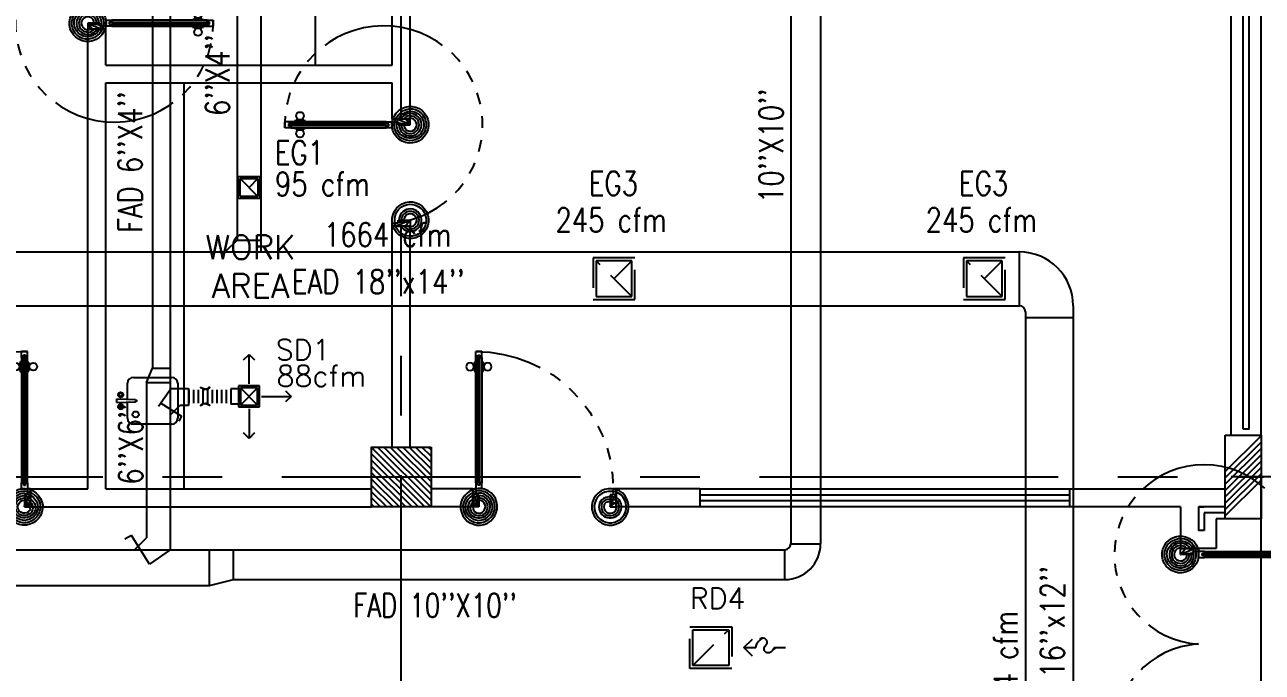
# Model space of a CAD drawing. Extents: x 417866029 to 417866302, y 43498045 to 43498122.
# Drawn here: x 417866043.05 to 417866053.41, y 43498101.35 to 43498106.78 of the extents above; entities that cross this region are included whole.
import ezdxf
from ezdxf.enums import TextEntityAlignment as Align

# ---------------------------------------------------------------- set-up
doc = ezdxf.new("R2010")
doc.units = 0
doc.header["$MEASUREMENT"] = 0
doc.linetypes.add('CENTERX2', pattern=[4, 2.5, -0.5, 0.5, -0.5])
doc.linetypes.add('HIDDEN', pattern=[0.375, 0.25, -0.125])
doc.layers.get('0').update_dxf_attribs({"linetype": 'CONTINUOUS'})
for name, color, linetype in [('AXES', 11, 'CENTERX2'), ('COL', 7, 'CONTINUOUS'), ('DOOR', 9, 'CONTINUOUS'), ('DUCT', 6, 'CONTINUOUS'), ('EXDUCT', 10, 'CONTINUOUS'), ('HAT', 11, 'CONTINUOUS'), ('INSUL', 9, 'CONTINUOUS'), ('M-AC-FLEX', 7, 'CONTINUOUS'), ('M-EGU.', 2, 'CONTINUOUS'), ('M-TEXT', 2, 'CONTINUOUS'), ('NON-MEDICAL', 9, 'CONTINUOUS'), ('RM-NAME', 9, 'CONTINUOUS'), ('WALL', 9, 'CONTINUOUS'), ('WIN', 9, 'CONTINUOUS')]:
    doc.layers.add(name, color=color, linetype=linetype)
doc.styles.add('ROMANS', font='ROMANS.shx', dxfattribs={"width": 0.6})

# ---------------------------------------------------------------- blocks, each defined once
blk = doc.blocks.new('DOOR90')
at = {"layer": 'DOOR', "color": 7, "linetype": 'ByBlock'}
for p, q in [((-150, 0), (0, 0)), ((-150, 0), (-150, -25)), ((0, -50), (-114, 0)), ((0, -50), (-40, 0)), ((0, -50), (0, 0)), ((-1000, -25), (-1050, -25)), ((-1050, -75), (-1050, -25)), ((-1050, -25), (-1050, -75)), ((-1000, -75), (-1050, -75)), ((-1000, -42), (-1020, -42)), ((-1020, -42), (-1020, -58)), ((-1000, -58), (-1020, -58)), ((-1000, -25), (-1000, -42)), ((-1000, -58), (-1000, -75)), ((-878, -18), (-968, -18)), ((-968, -25), (-968, -18)), ((-968, -75), (-968, -82)), ((-878, -82), (-968, -82)), ((-955, -9), (-890, -9)), ((-955, -18), (-955, -9)), ((-955, -18), (-890, -18)), ((-955, -82), (-890, -82)), ((-955, -82), (-955, -91)), ((-955, -91), (-890, -91)), ((-890, -18), (-890, -9)), ((-890, -82), (-890, -91)), ((-878, -25), (-878, -18)), ((-878, -75), (-878, -82)), ((-200, -25), (-150, -25)), ((-200, -42), (-200, -25)), ((-180, -42), (-200, -42)), ((-200, -58), (-180, -58)), ((-200, -75), (-200, -58)), ((-150, -75), (-200, -75)), ((-180, -58), (-180, -42)), ((-150, -25), (-100, -25)), ((-150, -75), (-150, -25)), ((-100, -25), (-100, -50)), ((0, -50), (-100, -37)), ((-100, -50), (0, -50)), ((-150, -875), (-100, -875)), ((-150, -900), (-150, -875)), ((-150, -900), (0, -900)), ((0, -900), (-150, -900)), ((0, -850), (-114, -900)), ((-100, -875), (-100, -850)), ((0, -850), (-100, -863)), ((-100, -850), (0, -850)), ((0, -850), (-40, -900)), ((0, -850), (0, -900))]:
    blk.add_line(p, q, dxfattribs=at)
at = {"layer": 'DOOR', "linetype": 'ByBlock'}
for p, q in [((-200, -25), (-1000, -25)), ((-200, -42), (-1000, -42)), ((-200, -58), (-1000, -58)), ((-1000, -75), (-200, -75))]:
    blk.add_line(p, q, dxfattribs=at)
at = {"layer": 'DOOR', "color": 7, "linetype": 'ByBlock'}
for centre in [(-923, 24), (-923, -124)]:
    blk.add_circle(centre, 32.4, dxfattribs=at)
for centre, radius, start, end in [((0, -50), 154, 161.1053, 166.2858), ((0, -50), 94.4, 148.0182, 180), ((0, -50), 134, 158.1598, 169.28), ((0, -50), 114, 154.0838, 167.3774), ((0, -50), 74.4, 137.7764, 180), ((0, -50), 54.4, 113.2074, 180), ((0, -50), 34.4, 90, 180), ((0, -50), 14.4, 90, 180), ((0, -850), 154, 193.7142, 198.8947), ((0, -850), 134, 190.72, 201.8402), ((0, -850), 94.4, 180, 211.9818), ((0, -850), 74.4, 180, 222.2236), ((0, -850), 54.4, 180, 246.7926), ((0, -850), 34.4, 180, 270), ((0, -850), 14.4, 180, 270)]:
    blk.add_arc(centre, radius, start, end, dxfattribs=at)
at = {"layer": 'DOOR', "linetype": 'HIDDEN', "ltscale": 0.5}
blk.add_arc((-222, -50), 828, 178.2701, 275.003, dxfattribs=at)
blk = doc.blocks.new('A$C1DFA4FE8')
at = {"layer": 'DOOR', "color": 0, "linetype": 'ByBlock'}
for p, q in [((0, 1631), (0, 1581)), ((0, 1581), (0, 1631)), ((50, 1631), (0, 1631)), ((50, 1581), (0, 1581)), ((30, 1614), (30, 1598)), ((50, 1614), (30, 1614)), ((50, 1598), (30, 1598)), ((50, 1631), (50, 1614)), ((50, 1598), (50, 1581)), ((750, 1614), (750, 1631)), ((750, 1631), (800, 1631)), ((770, 1614), (750, 1614)), ((750, 1581), (750, 1598)), ((750, 1598), (770, 1598)), ((800, 1581), (750, 1581)), ((770, 1598), (770, 1614)), ((950, 1656), (800, 1656)), ((800, 1656), (800, 1631)), ((800, 1581), (800, 1631)), ((800, 1631), (850, 1631)), ((850, 1631), (850, 1606)), ((850, 1606), (950, 1606)), ((950, 1606), (950, 1656)), ((0, 81), (0, 131)), ((0, 131), (0, 81)), ((50, 131), (0, 131)), ((30, 98), (30, 114)), ((50, 114), (30, 114)), ((50, 114), (50, 131)), ((83, 131), (83, 138)), ((173, 138), (83, 138)), ((95, 138), (95, 147)), ((95, 147), (160, 147)), ((95, 138), (160, 138)), ((160, 138), (160, 147)), ((173, 131), (173, 138)), ((750, 131), (750, 114)), ((800, 131), (750, 131)), ((750, 114), (770, 114)), ((770, 114), (770, 98)), ((800, 131), (800, 81)), ((850, 106), (950, 106)), ((850, 81), (850, 106)), ((950, 106), (950, 56)), ((50, 81), (0, 81)), ((50, 98), (30, 98)), ((50, 81), (50, 98)), ((83, 81), (83, 74)), ((173, 74), (83, 74)), ((95, 74), (95, 65)), ((95, 74), (160, 74)), ((95, 65), (160, 65)), ((160, 74), (160, 65)), ((173, 81), (173, 74)), ((750, 98), (750, 81)), ((770, 98), (750, 98)), ((750, 81), (800, 81)), ((800, 56), (800, 81)), ((800, 81), (850, 81)), ((950, 56), (800, 56))]:
    blk.add_line(p, q, dxfattribs=at)
at = {"layer": 'DOOR', "linetype": 'ByBlock'}
for p, q in [((750, 1631), (50, 1631)), ((750, 1614), (50, 1614)), ((750, 1598), (50, 1598)), ((50, 1581), (750, 1581)), ((50, 131), (750, 131)), ((750, 114), (50, 114)), ((750, 98), (50, 98)), ((750, 81), (50, 81))]:
    blk.add_line(p, q, dxfattribs=at)
at = {"layer": 'DOOR', "color": 9, "linetype": 'ByBlock'}
for p, q in [((950, 1606), (837, 1656)), ((950, 1606), (850, 1619)), ((950, 1606), (910, 1656)), ((950, 106), (837, 56)), ((950, 106), (850, 93)), ((950, 106), (910, 56))]:
    blk.add_line(p, q, dxfattribs=at)
at = {"layer": 'DOOR', "color": 0, "linetype": 'ByBlock'}
for centre in [(128, 179), (128, 32)]:
    blk.add_circle(centre, 32.4, dxfattribs=at)
at = {"layer": 'DOOR', "linetype": 'HIDDEN', "ltscale": 0.5}
for centre, start, end in [((752, 1606), 178.0938, 273.7249), ((752, 106), 86.2751, 181.9062)]:
    blk.add_arc(centre, 752, start, end, dxfattribs=at)
at = {"layer": 'DOOR', "color": 9, "linetype": 'ByBlock'}
for centre, radius, start, end in [((950, 1606), 154, 161.1053, 166.2858), ((950, 1606), 134, 158.1598, 169.28), ((950, 1606), 114, 154.0838, 167.3774), ((950, 1606), 94.4, 148.0182, 180), ((950, 1606), 74.4, 137.7764, 180), ((950, 1606), 54.4, 113.2074, 180), ((950, 1606), 34.4, 90, 180), ((950, 1606), 14.4, 90, 180), ((950, 106), 94.4, 180, 211.9818), ((950, 106), 74.4, 180, 222.2236), ((950, 106), 54.4, 180, 246.7926), ((950, 106), 34.4, 180, 270), ((950, 106), 14.4, 180, 270), ((950, 106), 154, 193.7142, 198.8947), ((950, 106), 134, 190.72, 201.8402), ((950, 106), 114, 192.6226, 205.9162)]:
    blk.add_arc(centre, radius, start, end, dxfattribs=at)
blk = doc.blocks.new('DOOR100')
at = {"layer": 'DOOR', "color": 7, "linetype": 'ByBlock'}
for p, q in [((-75, 1250), (-75, 1300)), ((-75, 1300), (-25, 1300)), ((-25, 1300), (-75, 1300)), ((-58, 1250), (-75, 1250)), ((-58, 1250), (-58, 1270)), ((-42, 1270), (-58, 1270)), ((-42, 1250), (-42, 1270)), ((-25, 1250), (-42, 1250)), ((-25, 1250), (-25, 1300)), ((-91, 1205), (-91, 1140)), ((-82, 1205), (-91, 1205)), ((-82, 1140), (-91, 1140)), ((-82, 1128), (-82, 1218)), ((-75, 1218), (-82, 1218)), ((-82, 1205), (-82, 1140)), ((-25, 1218), (-18, 1218)), ((-18, 1128), (-18, 1218)), ((-18, 1205), (-18, 1140)), ((-18, 1205), (-9, 1205)), ((-18, 1140), (-9, 1140)), ((-9, 1205), (-9, 1140)), ((-75, 1128), (-82, 1128)), ((-25, 1128), (-18, 1128)), ((-1200, 0), (-1200, 150)), ((-1200, 150), (-1175, 150)), ((-1200, 150), (-1200, 0)), ((-1150, 0), (-1200, 114)), ((-1175, 150), (-1175, 100)), ((-75, 200), (-58, 200)), ((-75, 150), (-75, 200)), ((-75, 150), (-25, 150)), ((-58, 200), (-58, 180)), ((-58, 180), (-42, 180)), ((-50, 0), (0, 114)), ((-42, 200), (-25, 200)), ((-42, 180), (-42, 200)), ((-25, 200), (-25, 150)), ((0, 150), (-25, 150)), ((-25, 150), (-25, 100)), ((0, 0), (0, 150)), ((0, 150), (0, 0)), ((-1150, 0), (-1200, 40)), ((-1150, 0), (-1200, 0)), ((-1175, 100), (-1150, 100)), ((-1150, 0), (-1163, 100)), ((-1150, 100), (-1150, 0)), ((-50, 100), (-50, 0)), ((-50, 0), (-37, 100)), ((-25, 100), (-50, 100)), ((-50, 0), (0, 40)), ((-50, 0), (0, 0))]:
    blk.add_line(p, q, dxfattribs=at)
at = {"layer": 'DOOR', "linetype": 'ByBlock'}
for p, q in [((-75, 1250), (-75, 200)), ((-58, 200), (-58, 1250)), ((-42, 200), (-42, 1250)), ((-25, 200), (-25, 1250))]:
    blk.add_line(p, q, dxfattribs=at)
at = {"layer": 'DOOR', "color": 7, "linetype": 'ByBlock'}
for centre in [(-124, 1173), (24, 1173)]:
    blk.add_circle(centre, 32.4, dxfattribs=at)
at = {"layer": 'DOOR', "linetype": 'HIDDEN', "ltscale": 0.5}
blk.add_arc((-25, 150), 1150, 90, 180, dxfattribs=at)
at = {"layer": 'DOOR', "color": 7, "linetype": 'ByBlock'}
for centre, radius, start, end in [((-1150, 0), 154, 103.7142, 108.8947), ((-1150, 0), 134, 100.72, 111.8402), ((-50, 0), 134, 68.1598, 79.28), ((-50, 0), 114, 64.0838, 77.3774), ((-50, 0), 154, 71.1053, 76.2858), ((-1150, 0), 94.4, 90, 121.9818), ((-1150, 0), 74.4, 90, 132.2236), ((-1150, 0), 54.4, 90, 156.7926), ((-1150, 0), 34.4, 90, 180), ((-1150, 0), 14.4, 90, 180), ((-50, 0), 94.4, 58.0182, 90), ((-50, 0), 74.4, 47.7764, 90), ((-50, 0), 54.4, 23.2074, 90), ((-50, 0), 34.4, 0, 90), ((-50, 0), 14.4, 0, 90)]:
    blk.add_arc(centre, radius, start, end, dxfattribs=at)
blk = doc.blocks.new('RM1')
at = {"layer": 'RM-NAME', "style": 'ROMANS'}
for tag, p in [('ROOMNAME1', (0, 324)), ('ROOMNAME2', (0, 0))]:
    blk.add_attdef(tag, text='', height=200, dxfattribs=at).set_placement(p, align=Align.MIDDLE)
blk = doc.blocks.new('*X52')
at = {"color": 0}
for p, q in [((80579, 169940), (81029, 170390)), ((80579, 169993), (80976, 170390)), ((80579, 170046), (80923, 170390)), ((80579, 170099), (80870, 170390)), ((80579, 170152), (80817, 170390)), ((80579, 170205), (80764, 170390)), ((80579, 170258), (80711, 170390)), ((80579, 170311), (80658, 170390)), ((80579, 170364), (80605, 170390)), ((80582, 169890), (81079, 170387)), ((80635, 169890), (81079, 170334)), ((80688, 169890), (81079, 170281)), ((80741, 169890), (81079, 170228)), ((80794, 169890), (81079, 170175)), ((80847, 169890), (81079, 170122)), ((80900, 169890), (81079, 170069)), ((80953, 169890), (81079, 170016)), ((81006, 169890), (81079, 169963)), ((81059, 169890), (81079, 169910))]:
    blk.add_line(p, q, dxfattribs=at)
blk = doc.blocks.new('COL50')
at = {"layer": 'COL'}
blk.add_lwpolyline([(-250, 250), (-250, -250), (250, -250), (250, 250)], close=True, dxfattribs=at)

msp = doc.modelspace()

# ---------------------------------------------------------------- hatches: boundary and pattern name
at = {"layer": 'HAT'}
h = msp.add_hatch(dxfattribs=at)
h.set_pattern_fill('ANSI31', color=256, scale=300, style=0)
h.set_pattern_definition([(45.000427, (417865804.550482, 43498027.579553), (-0.026516163, 0.026516558), [])])
h.paths.add_polyline_path([(417866053.403, 43498103.341), (417866053.103, 43498103.341), (417866053.103, 43498102.991), (417866053.403, 43498102.991)])
h.paths.add_polyline_path([(417866053.403, 43498102.991), (417866053.103, 43498102.991), (417866053.103, 43498102.641), (417866053.403, 43498102.641)])

# ---------------------------------------------------------------- linework, layer by layer
at = {"layer": 'AXES'}
for p, q in [((417866046.203, 43498105.991), (417866046.203, 43498121.777)), ((417866053.403, 43498044.506), (417866053.403, 43498121.427)), ((417866046.203, 43498044.506), (417866046.203, 43498105.091)), ((417866037.203, 43498102.991), (417866053.423, 43498102.991)), ((417866103.163, 43498102.991), (417866053.153, 43498102.991))]:
    msp.add_line(p, q, dxfattribs=at)
at = {"layer": 'COL'}
for p, q in [((417866053.103, 43498102.641), (417866053.103, 43498103.341)), ((417866053.103, 43498103.341), (417866053.403, 43498103.341)), ((417866053.403, 43498103.341), (417866053.403, 43498102.641)), ((417866053.403, 43498102.641), (417866053.103, 43498102.641))]:
    msp.add_line(p, q, dxfattribs=at)
at = {"layer": 'DUCT', "linetype": 'ByBlock'}
for p, q in [((417866044.119, 43498109.189), (417866044.119, 43498103.903)), ((417866044.269, 43498109.189), (417866044.269, 43498102.381)), ((417866049.464, 43498108.401), (417866049.464, 43498102.431)), ((417866049.714, 43498108.401), (417866049.714, 43498102.431)), ((417866044.069, 43498103.782), (417866044.119, 43498103.903)), ((417866044.119, 43498103.903), (417866044.269, 43498103.903)), ((417866044.069, 43498103.782), (417866044.069, 43498102.481)), ((417866044.069, 43498103.782), (417866044.269, 43498103.782)), ((417866049.464, 43498102.431), (417866049.714, 43498102.431)), ((417866034.603, 43498102.381), (417866049.414, 43498102.381)), ((417866044.598, 43498102.081), (417866044.598, 43498102.381)), ((417866044.798, 43498102.131), (417866044.798, 43498102.381)), ((417866049.414, 43498102.131), (417866049.414, 43498102.381)), ((417866044.598, 43498102.081), (417866044.798, 43498102.131)), ((417866044.798, 43498102.131), (417866049.414, 43498102.131)), ((417866040.535, 43498102.081), (417866044.598, 43498102.081))]:
    msp.add_line(p, q, dxfattribs=at)
at = {"layer": 'DUCT'}
for p, q in [((417866044.277, 43498103.732), (417866044.171, 43498103.581)), ((417866044.277, 43498103.732), (417866044.421, 43498103.732)), ((417866044.421, 43498103.732), (417866044.421, 43498103.588)), ((417866044.19, 43498103.608), (417866044.362, 43498103.5)), ((417866044.277, 43498103.516), (417866044.349, 43498103.588)), ((417866044.421, 43498103.588), (417866044.349, 43498103.588)), ((417866044.362, 43498103.5), (417866044.341, 43498103.459)), ((417866044.362, 43498103.5), (417866044.362, 43498103.5)), ((417866043.945, 43498102.499), (417866043.889, 43498102.47)), ((417866044.095, 43498102.26), (417866043.945, 43498102.499)), ((417866043.945, 43498102.499), (417866043.945, 43498102.499)), ((417866043.968, 43498102.381), (417866044.069, 43498102.481)), ((417866044.269, 43498102.381), (417866044.095, 43498102.26))]:
    msp.add_line(p, q, dxfattribs=at)
at = {"layer": 'DUCT', "linetype": 'ByBlock'}
for radius in [0.05, 0.3]:
    msp.add_arc((417866049.414, 43498102.431), radius, 270, 0, dxfattribs=at)
at = {"layer": 'EXDUCT', "linetype": 'ByBlock'}
for p, q in [((417866044.828, 43498107.493), (417866044.828, 43498104.975)), ((417866045.028, 43498107.493), (417866045.028, 43498104.875)), ((417866044.828, 43498104.975), (417866044.728, 43498104.875)), ((417866044.828, 43498104.975), (417866045.028, 43498104.975)), ((417866042.486, 43498104.875), (417866051.38, 43498104.875)), ((417866051.38, 43498104.425), (417866051.38, 43498104.875)), ((417866042.486, 43498104.425), (417866051.38, 43498104.425)), ((417866051.83, 43498104.425), (417866051.83, 43498095.325)), ((417866051.43, 43498104.375), (417866051.43, 43498099.345)), ((417866051.43, 43498104.325), (417866051.83, 43498104.325))]:
    msp.add_line(p, q, dxfattribs=at)
for centre, radius in [((417866051.38, 43498104.425), 0.45), ((417866051.38, 43498104.375), 0.05)]:
    msp.add_arc(centre, radius, 0, 90, dxfattribs=at)
at = {"layer": 'INSUL'}
for p, q in [((417866053.253, 43498103.391), (417866053.253, 43498109.941)), ((417866053.303, 43498103.391), (417866053.303, 43498109.941)), ((417866053.303, 43498103.391), (417866053.253, 43498103.391)), ((417866052.878, 43498102.741), (417866052.878, 43498102.541)), ((417866052.878, 43498102.741), (417866052.928, 43498102.741)), ((417866053.103, 43498102.741), (417866052.878, 43498102.741)), ((417866052.928, 43498102.691), (417866052.928, 43498102.541)), ((417866053.103, 43498102.691), (417866052.928, 43498102.691)), ((417866052.928, 43498102.541), (417866052.878, 43498102.541))]:
    msp.add_line(p, q, dxfattribs=at)
at = {"layer": 'M-AC-FLEX', "color": 11}
for p, q in [((417866044.425, 43498103.721), (417866044.425, 43498103.61)), ((417866044.425, 43498103.721), (417866044.425, 43498103.61)), ((417866044.464, 43498103.721), (417866044.464, 43498103.61)), ((417866044.464, 43498103.721), (417866044.464, 43498103.61)), ((417866044.503, 43498103.721), (417866044.503, 43498103.61)), ((417866044.542, 43498103.721), (417866044.542, 43498103.61)), ((417866044.542, 43498103.721), (417866044.542, 43498103.61)), ((417866044.581, 43498103.721), (417866044.581, 43498103.61)), ((417866044.581, 43498103.721), (417866044.581, 43498103.61)), ((417866044.62, 43498103.721), (417866044.62, 43498103.61)), ((417866044.659, 43498103.721), (417866044.659, 43498103.61)), ((417866044.698, 43498103.721), (417866044.698, 43498103.61)), ((417866044.737, 43498103.721), (417866044.737, 43498103.61)), ((417866044.776, 43498103.721), (417866044.776, 43498103.61))]:
    msp.add_line(p, q, dxfattribs=at)
at = {"layer": 'M-AC-FLEX'}
for points in [[(417866044.425, 43498103.721, -0.158958), (417866044.421, 43498103.709, -0.158958)], [(417866044.503, 43498103.721, -1), (417866044.464, 43498103.721, 1), (417866044.425, 43498103.721)], [(417866044.503, 43498103.721, -1), (417866044.464, 43498103.721, 1), (417866044.425, 43498103.721)], [(417866044.464, 43498103.721, 1), (417866044.503, 43498103.721, -1), (417866044.542, 43498103.721)], [(417866044.464, 43498103.721, 1), (417866044.503, 43498103.721, -0.000618), (417866044.503, 43498103.721, -0.000618)], [(417866044.581, 43498103.721, -1), (417866044.542, 43498103.721, 1), (417866044.503, 43498103.721)], [(417866044.581, 43498103.721, -1), (417866044.542, 43498103.721, 0.771843), (417866044.505, 43498103.73, 0.771843)], [(417866044.542, 43498103.721, 1), (417866044.581, 43498103.721, -0.771843), (417866044.617, 43498103.73, -0.771843)], [(417866044.542, 43498103.721, 1), (417866044.581, 43498103.721, -1), (417866044.62, 43498103.721)], [(417866044.659, 43498103.721, -1), (417866044.62, 43498103.721, 1), (417866044.581, 43498103.721)], [(417866044.62, 43498103.721, 1), (417866044.659, 43498103.721, -1), (417866044.698, 43498103.721)], [(417866044.737, 43498103.721, -1), (417866044.698, 43498103.721, 1), (417866044.659, 43498103.721)], [(417866044.698, 43498103.721, 1), (417866044.737, 43498103.721, -1), (417866044.776, 43498103.721)], [(417866044.698, 43498103.721, 1), (417866044.737, 43498103.721, -0.000618), (417866044.737, 43498103.721, -0.000618)], [(417866044.737, 43498103.721, -1), (417866044.698, 43498103.721, 0.000618), (417866044.698, 43498103.721, 0.000618)], [(417866044.421, 43498103.621, -0.158958), (417866044.425, 43498103.61, 1), (417866044.464, 43498103.61)], [(417866044.503, 43498103.61, 1), (417866044.464, 43498103.61, -1), (417866044.425, 43498103.61)], [(417866044.503, 43498103.61, 1), (417866044.464, 43498103.61, -1), (417866044.425, 43498103.61)], [(417866044.464, 43498103.61, -0.998764), (417866044.503, 43498103.61, -0.998764)], [(417866044.464, 43498103.61, -1), (417866044.503, 43498103.61, 1), (417866044.542, 43498103.61)], [(417866044.581, 43498103.61, 1), (417866044.542, 43498103.61, -1), (417866044.503, 43498103.61)], [(417866044.581, 43498103.61, 1), (417866044.542, 43498103.61, -0.771843), (417866044.505, 43498103.6, -0.771843)], [(417866044.542, 43498103.61, -1), (417866044.581, 43498103.61, 0.771843), (417866044.617, 43498103.6, 0.771843)], [(417866044.542, 43498103.61, -1), (417866044.581, 43498103.61, 1), (417866044.62, 43498103.61)], [(417866044.659, 43498103.61, 1), (417866044.62, 43498103.61, -1), (417866044.581, 43498103.61)], [(417866044.62, 43498103.61, -1), (417866044.659, 43498103.61, 1), (417866044.698, 43498103.61)], [(417866044.737, 43498103.61, 1), (417866044.698, 43498103.61, -1), (417866044.659, 43498103.61)], [(417866044.698, 43498103.61, -0.998764), (417866044.737, 43498103.61, -0.998764)], [(417866044.737, 43498103.61, 0.998764), (417866044.698, 43498103.61, 0.998764)], [(417866044.698, 43498103.61, -1), (417866044.737, 43498103.61, 1), (417866044.776, 43498103.61)]]:
    msp.add_lwpolyline(points, format="xyb", dxfattribs=at)
at = {"layer": 'M-EGU.', "linetype": 'HIDDEN'}
for p, q in [((417866044.836, 43498105.507), (417866045.02, 43498105.507)), ((417866044.836, 43498105.323), (417866044.836, 43498105.507)), ((417866045.003, 43498105.34), (417866044.853, 43498105.49)), ((417866045.003, 43498105.49), (417866044.928, 43498105.415)), ((417866045.02, 43498105.507), (417866045.02, 43498105.323)), ((417866045.02, 43498105.323), (417866044.836, 43498105.323)), ((417866047.809, 43498104.826), (417866047.809, 43498104.476)), ((417866048.159, 43498104.826), (417866047.809, 43498104.826)), ((417866048.159, 43498104.476), (417866048.159, 43498104.826)), ((417866050.91, 43498104.826), (417866050.91, 43498104.476)), ((417866051.26, 43498104.826), (417866050.91, 43498104.826)), ((417866051.26, 43498104.476), (417866051.26, 43498104.826)), ((417866048.134, 43498104.501), (417866047.834, 43498104.801)), ((417866048.134, 43498104.801), (417866047.984, 43498104.651)), ((417866051.235, 43498104.501), (417866050.935, 43498104.801)), ((417866051.235, 43498104.801), (417866051.085, 43498104.651)), ((417866047.809, 43498104.476), (417866048.159, 43498104.476)), ((417866050.91, 43498104.476), (417866051.26, 43498104.476)), ((417866044.856, 43498103.737), (417866044.856, 43498103.593)), ((417866045, 43498103.737), (417866044.856, 43498103.593)), ((417866044.856, 43498103.737), (417866045, 43498103.593)), ((417866045, 43498103.737), (417866044.856, 43498103.737)), ((417866045, 43498103.593), (417866045, 43498103.737)), ((417866044.856, 43498103.593), (417866045, 43498103.593)), ((417866048.62, 43498101.386), (417866048.62, 43498101.736)), ((417866048.62, 43498101.736), (417866048.97, 43498101.736)), ((417866048.645, 43498101.411), (417866048.945, 43498101.711)), ((417866048.97, 43498101.736), (417866048.97, 43498101.386)), ((417866048.97, 43498101.386), (417866048.62, 43498101.386))]:
    msp.add_line(p, q, dxfattribs=at)
at = {"layer": 'M-EGU.'}
for p, q in [((417866044.853, 43498105.34), (417866044.853, 43498105.49)), ((417866044.853, 43498105.49), (417866045.003, 43498105.49)), ((417866045.003, 43498105.49), (417866045.003, 43498105.34)), ((417866045.003, 43498105.34), (417866044.853, 43498105.34)), ((417866047.834, 43498104.801), (417866047.834, 43498104.501)), ((417866048.134, 43498104.801), (417866047.834, 43498104.801)), ((417866048.134, 43498104.501), (417866048.134, 43498104.801)), ((417866050.935, 43498104.801), (417866050.935, 43498104.501)), ((417866051.235, 43498104.801), (417866050.935, 43498104.801)), ((417866051.235, 43498104.501), (417866051.235, 43498104.801)), ((417866047.834, 43498104.501), (417866048.134, 43498104.501)), ((417866050.935, 43498104.501), (417866051.235, 43498104.501)), ((417866044.883, 43498103.972), (417866044.928, 43498104.017)), ((417866044.928, 43498103.77), (417866044.928, 43498104.017)), ((417866044.928, 43498104.017), (417866044.973, 43498103.972)), ((417866044.84, 43498103.729), (417866044.776, 43498103.729)), ((417866044.776, 43498103.729), (417866044.776, 43498103.601)), ((417866044.776, 43498103.729), (417866044.776, 43498103.601)), ((417866045.016, 43498103.753), (417866044.84, 43498103.753)), ((417866044.84, 43498103.753), (417866044.84, 43498103.577)), ((417866045.016, 43498103.577), (417866045.016, 43498103.753)), ((417866045.235, 43498103.711), (417866045.28, 43498103.665)), ((417866044.84, 43498103.601), (417866044.776, 43498103.601)), ((417866044.84, 43498103.577), (417866045.016, 43498103.577)), ((417866045.033, 43498103.665), (417866045.28, 43498103.665)), ((417866045.28, 43498103.665), (417866045.235, 43498103.62)), ((417866044.928, 43498103.561), (417866044.928, 43498103.313)), ((417866044.928, 43498103.313), (417866044.883, 43498103.359)), ((417866044.973, 43498103.359), (417866044.928, 43498103.313)), ((417866048.645, 43498101.411), (417866048.645, 43498101.711)), ((417866048.645, 43498101.711), (417866048.945, 43498101.711)), ((417866048.945, 43498101.711), (417866048.945, 43498101.411)), ((417866049.072, 43498101.561), (417866049.143, 43498101.632)), ((417866049.143, 43498101.49), (417866049.072, 43498101.561)), ((417866049.072, 43498101.561), (417866049.173, 43498101.561)), ((417866049.332, 43498101.561), (417866049.421, 43498101.561)), ((417866048.945, 43498101.411), (417866048.645, 43498101.411))]:
    msp.add_line(p, q, dxfattribs=at)
msp.add_lwpolyline([(417866049.332, 43498101.561, -0.1324), (417866049.31, 43498101.529, -0.15664), (417866049.279, 43498101.516, -0.736612), (417866049.254, 43498101.579, 0.774232), (417866049.226, 43498101.64, 0.203349), (417866049.184, 43498101.612, 0.193808), (417866049.173, 43498101.561)], format="xyb", dxfattribs=at)
at = {"layer": 'NON-MEDICAL'}
for p, q in [((417866045.484, 43498106.441), (417866045.484, 43498109.941)), ((417866044.384, 43498102.891), (417866044.384, 43498106.291)), ((417866043.91, 43498103.639), (417866043.91, 43498103.775)), ((417866043.96, 43498103.825), (417866044.281, 43498103.825)), ((417866044.331, 43498103.775), (417866044.331, 43498103.482)), ((417866043.822, 43498103.645), (417866043.977, 43498103.639)), ((417866043.822, 43498103.613), (417866043.822, 43498103.645)), ((417866043.822, 43498103.613), (417866043.977, 43498103.619)), ((417866043.91, 43498103.482), (417866043.91, 43498103.619)), ((417866044.281, 43498103.432), (417866043.96, 43498103.432))]:
    msp.add_line(p, q, dxfattribs=at)
for centre, radius in [((417866043.853, 43498103.679), 0.0217), ((417866043.853, 43498103.679), 0.014), ((417866043.853, 43498103.579), 0.0217), ((417866043.853, 43498103.579), 0.014), ((417866043.979, 43498103.514), 0.0255)]:
    msp.add_circle(centre, radius, dxfattribs=at)
for centre, radius, start, end in [((417866043.96, 43498103.775), 0.0499, 90, 180), ((417866044.281, 43498103.775), 0.0499, 0, 90), ((417866043.977, 43498103.629), 0.00997, 270, 90), ((417866043.96, 43498103.482), 0.0499, 180, 270), ((417866044.281, 43498103.482), 0.0499, 270, 0)]:
    msp.add_arc(centre, radius, start, end, dxfattribs=at)
at = {"layer": 'WALL'}
for p, q in [((417866046.128, 43498106.441), (417866046.128, 43498109.941)), ((417866046.278, 43498105.991), (417866046.278, 43498109.941)), ((417866053.153, 43498103.341), (417866053.153, 43498109.941)), ((417866053.403, 43498103.341), (417866053.403, 43498109.941)), ((417866043.578, 43498102.891), (417866043.578, 43498106.741)), ((417866043.728, 43498106.441), (417866043.728, 43498106.741)), ((417866043.728, 43498102.891), (417866043.728, 43498106.291)), ((417866046.128, 43498105.991), (417866046.128, 43498106.291)), ((417866046.128, 43498103.241), (417866046.128, 43498105.091)), ((417866046.278, 43498103.241), (417866046.278, 43498105.091)), ((417866052.728, 43498102.741), (417866052.728, 43498102.391)), ((417866053.028, 43498102.641), (417866053.028, 43498102.391)), ((417866053.403, 43498102.641), (417866053.028, 43498102.641)), ((417866053.028, 43498102.391), (417866052.728, 43498102.391))]:
    msp.add_line(p, q, dxfattribs=at)
at = {"layer": 'WALL', "linetype": 'ByBlock'}
for p, q in [((417866043.578, 43498106.741), (417866043.728, 43498106.741)), ((417866043.728, 43498106.441), (417866046.128, 43498106.441)), ((417866043.728, 43498106.291), (417866046.128, 43498106.291)), ((417866046.128, 43498105.991), (417866046.278, 43498105.991)), ((417866046.128, 43498105.091), (417866046.278, 43498105.091)), ((417866043.097, 43498102.891), (417866043.097, 43498102.741)), ((417866043.097, 43498102.891), (417866043.578, 43498102.891)), ((417866043.728, 43498102.891), (417866045.953, 43498102.891)), ((417866046.803, 43498102.891), (417866046.453, 43498102.891)), ((417866046.803, 43498102.891), (417866046.803, 43498102.741)), ((417866048.703, 43498102.891), (417866048.003, 43498102.891)), ((417866048.003, 43498102.891), (417866048.003, 43498102.741)), ((417866048.703, 43498102.891), (417866048.703, 43498102.741)), ((417866051.803, 43498102.741), (417866051.803, 43498102.891)), ((417866051.803, 43498102.891), (417866052.728, 43498102.891)), ((417866052.728, 43498102.891), (417866053.103, 43498102.891)), ((417866043.097, 43498102.741), (417866045.953, 43498102.741)), ((417866046.803, 43498102.741), (417866046.451, 43498102.741)), ((417866048.703, 43498102.741), (417866048.003, 43498102.741)), ((417866052.728, 43498102.741), (417866051.803, 43498102.741)), ((417866053.403, 43498102.641), (417866053.403, 43498102.641))]:
    msp.add_line(p, q, dxfattribs=at)
at = {"layer": 'WIN', "linetype": 'ByBlock'}
for p, q in [((417866048.703, 43498102.891), (417866051.803, 43498102.891)), ((417866048.703, 43498102.841), (417866051.803, 43498102.841)), ((417866051.803, 43498102.791), (417866048.703, 43498102.791)), ((417866051.803, 43498102.741), (417866048.703, 43498102.741))]:
    msp.add_line(p, q, dxfattribs=at)

# ---------------------------------------------------------------- block references
at = {"layer": 'COL', "xscale": -0.0009999871253967285, "yscale": 0.001000002026557922, "zscale": 0.001}
msp.add_blockref('COL50', (417866046.203, 43498102.991), dxfattribs=at)
at = {"layer": 'DOOR', "color": 0, "linetype": 'ByBlock', "xscale": 0.0009999871253967285, "yscale": 0.001000002026557922, "zscale": 0.001, "rotation": 180}
for name, p in [('DOOR90', (417866043.578, 43498106.741)), ('A$C1DFA4FE8', (417866053.679, 43498102.447))]:
    msp.add_blockref(name, p, dxfattribs=at)
at = {"layer": 'DOOR', "color": 0, "linetype": 'ByBlock', "xscale": 0.0009999871253967285, "yscale": 0.001000002026557922, "zscale": 0.001}
msp.add_blockref('DOOR90', (417866046.278, 43498105.991), dxfattribs=at)
at = {"layer": 'DOOR', "yscale": 0.001000002026557922, "zscale": 0.001}
for p, xscale in [((417866043.097, 43498102.741), 0.0009999871253967285), ((417866046.803, 43498102.741), -0.0009999871253967285)]:
    msp.add_blockref('DOOR100', p, dxfattribs=dict(at, xscale=xscale))
at = {"layer": 'HAT', "xscale": -0.0009999871253967285, "yscale": 0.001000002026557922, "zscale": 0.001}
msp.add_blockref('*X52', (417866127.033, 43497932.851), dxfattribs=at)
at = {"layer": 'RM-NAME'}
ref = msp.add_blockref('RM1', (417866044.941, 43498104.591), dxfattribs=dict(at, xscale=0.0009999871253967285, yscale=0.001000002026557922, zscale=0.001))
ref.add_attrib('ROOMNAME2', 'AREA', dxfattribs={"height": 0.2, "style": 'ROMANS'}).set_placement((417866044.941, 43498104.591), align=Align.MIDDLE)
ref.add_attrib('ROOMNAME1', 'WORK', dxfattribs={"height": 0.2, "style": 'ROMANS'}).set_placement((417866044.941, 43498104.915), align=Align.MIDDLE)

# ---------------------------------------------------------------- texts
at = {"layer": 'M-TEXT', "style": 'ROMANS', "width": 0.8}
for s, p in [("6''X4''", (417866044.764, 43498106.014)), ("FAD 6''X4''", (417866044.032, 43498105.035)), ("10''X10''", (417866049.4, 43498105.285)), ("6''X6''", (417866044.038, 43498102.926)), ("EAD 16''x12''", (417866051.756, 43498100.8)), ('1174 cfm', (417866051.364, 43498100.8))]:
    msp.add_text(s, height=0.2, rotation=90, dxfattribs=at).set_placement(p)
at = {"layer": 'M-TEXT', "style": 'ROMANS'}
for s, width, p in [('EG1', 0.8, (417866045.145, 43498105.607)), ('95 cfm', 0.8, (417866045.145, 43498105.344)), ('EG3', 0.8, (417866047.774, 43498105.349)), ('EG3', 0.8, (417866050.874, 43498105.349)), ('245 cfm', 0.8, (417866047.494, 43498105.044)), ('245 cfm', 0.8, (417866050.594, 43498105.044)), ('1664 cfm', 0.8, (417866045.554, 43498104.92)), ("EAD 18''x14''", 0.8, (417866045.288, 43498104.526)), ("FAD 10''X10''", 0.75, (417866045.803, 43498101.815))]:
    msp.add_text(s, height=0.2, dxfattribs=dict(at, width=width)).set_placement(p)
for s, p in [('SD1', (417866045.152, 43498103.968)), ('88cfm', (417866045.159, 43498103.749)), ('RD4', (417866048.619, 43498101.887))]:
    msp.add_text(s, height=0.175, dxfattribs=at).set_placement(p)

doc.saveas('drawing.dxf')
